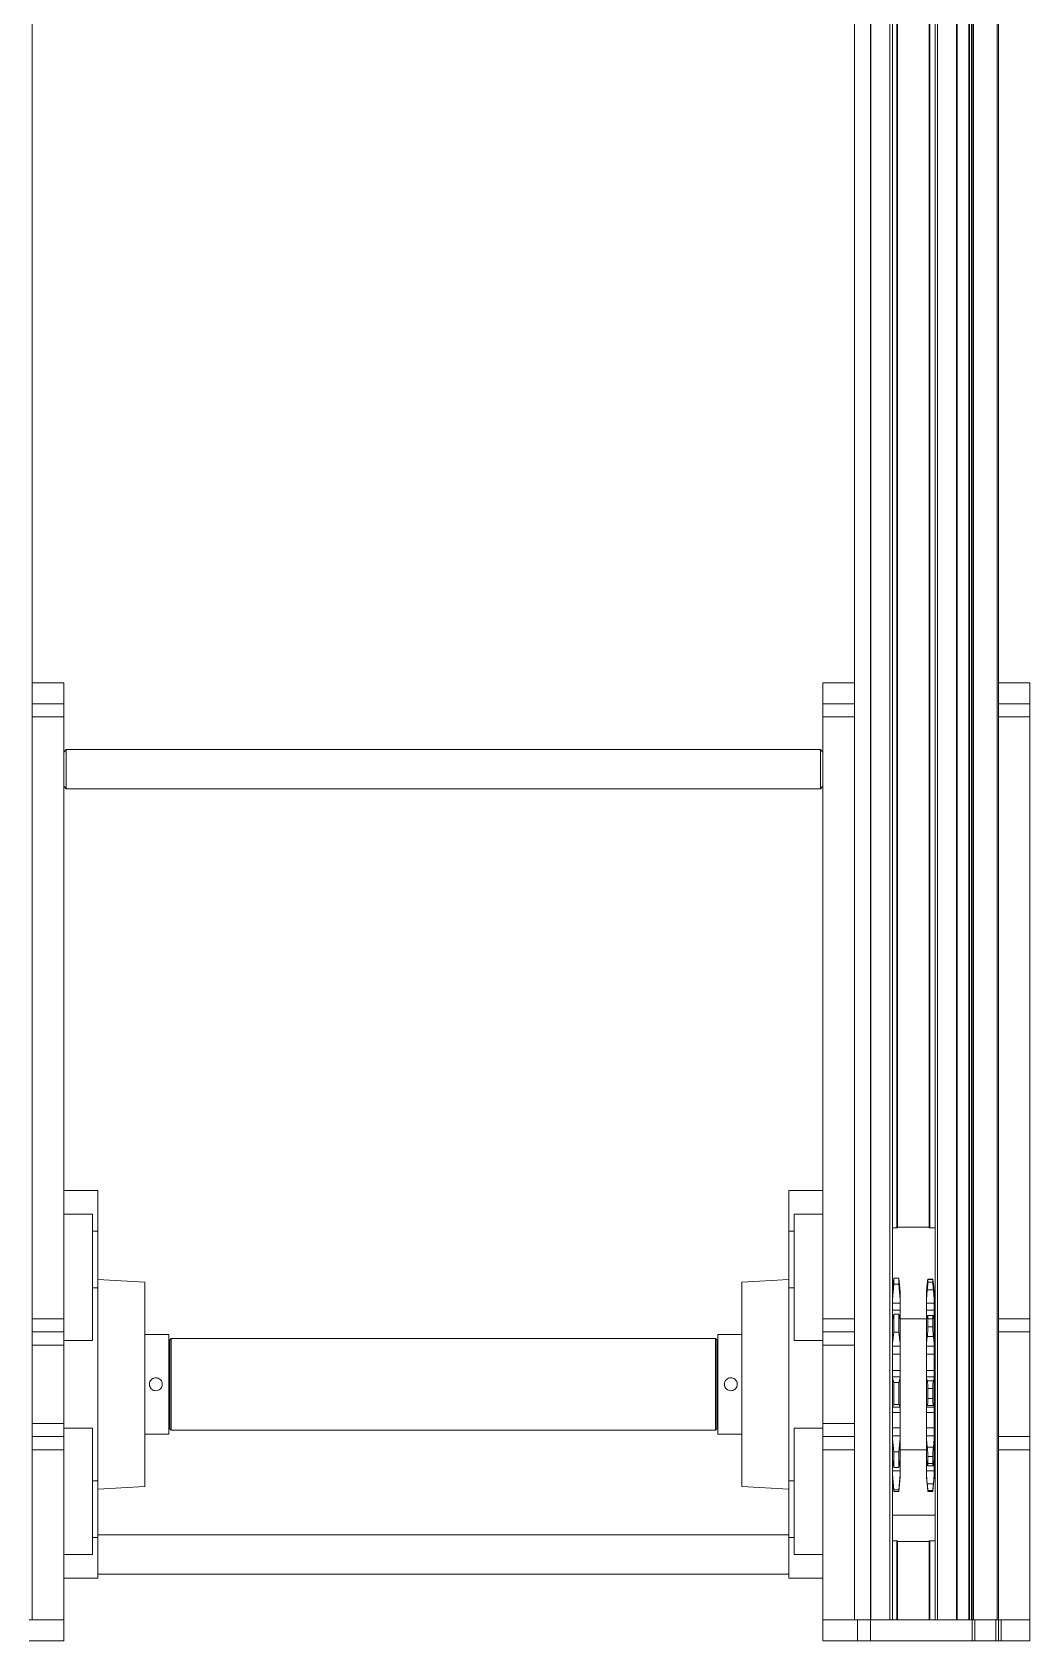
# Model space of a CAD drawing. Header units: millimetres. Extents: x -13874 to 5569, y -3136 to 4764.
# Drawn here: x 4237 to 4618, y -3136 to -2521 of the extents above; entities that cross this region are included whole.
import ezdxf

# ---------------------------------------------------------------- set-up
doc = ezdxf.new("R2010")
doc.units = ezdxf.units.MM

msp = doc.modelspace()

# ---------------------------------------------------------------- linework, layer by layer
at = {"color": 7, "linetype": 'Continuous', "lineweight": 15}
for p, q in [((4236.86, -2127.84, 6.59), (4236.86, -2781.51, 6.59)), ((4550.86, -2781.51, 6.59), (4550.86, -2127.84, 6.59)), ((4550.95, -3127.84, 6.59), (4550.95, -2127.84, 6.59)), ((4556.98, -3127.84, 6.59), (4556.98, -2127.84, 6.59)), ((4557.19, -3127.84, 6.59), (4557.19, -2127.84, 6.59)), ((4564.36, -3127.84, 6.59), (4564.36, -2127.84, 6.59)), ((4565.36, -2127.84, 6.59), (4565.36, -3127.84, 6.59)), ((4567.06, -2978.09, 6.59), (4567.06, -2127.84, 6.59)), ((4567.36, -2977.99, 6.59), (4567.36, -2127.84, 6.59)), ((4579.36, -2977.99, 6.59), (4579.36, -2127.84, 6.59)), ((4579.66, -2978.09, 6.59), (4579.66, -2127.84, 6.59)), ((4581.66, -3127.84, 6.59), (4581.66, -2127.84, 6.59)), ((4582.66, -3127.84, 6.59), (4582.66, -2127.84, 6.59)), ((4589.84, -3127.84, 6.59), (4589.84, -2127.84, 6.59)), ((4590.05, -3127.84, 6.59), (4590.05, -2127.84, 6.59)), ((4594.58, -3127.84, 6.59), (4594.58, -2127.84, 6.59)), ((4594.79, -3127.84, 6.59), (4594.79, -2127.84, 6.59)), ((4595.56, -3127.84, 6.59), (4595.56, -2127.84, 6.59)), ((4595.86, -3127.84, 6.59), (4595.86, -2127.84, 6.59)), ((4596.36, -3127.84, 6.59), (4596.36, -2127.84, 6.59)), ((4605.36, -3127.84, 6.59), (4605.36, -2127.84, 6.59)), ((4605.86, -3127.84, 6.59), (4605.86, -2127.84, 6.59)), ((4248.86, -2769.84, 6.59), (4236.86, -2769.84, 6.59)), ((4248.86, -2769.84, 6.59), (4248.86, -2777.84, 6.59)), ((4550.86, -2769.84, 6.59), (4538.86, -2769.84, 6.59)), ((4538.86, -2769.84, 6.59), (4538.86, -2777.84, 6.59)), ((4617.86, -2769.84, 6.59), (4605.86, -2769.84, 6.59)), ((4617.86, -2769.84, 6.59), (4617.86, -2777.84, 6.59)), ((4248.86, -2777.84, 6.59), (4236.86, -2777.84, 6.59)), ((4236.86, -2781.51, 6.59), (4236.86, -2782.84, 6.59)), ((4236.86, -2782.84, 6.59), (4248.86, -2782.84, 6.59)), ((4236.86, -3012.84, 6.59), (4236.86, -2782.84, 6.59)), ((4248.86, -2782.84, 6.59), (4248.86, -2777.84, 6.59)), ((4248.86, -3012.84, 6.59), (4248.86, -2782.84, 6.59)), ((4550.86, -2777.84, 6.59), (4538.86, -2777.84, 6.59)), ((4538.86, -2777.84, 6.59), (4538.86, -2782.84, 6.59)), ((4538.86, -2782.84, 6.59), (4550.86, -2782.84, 6.59)), ((4538.86, -3012.84, 6.59), (4538.86, -2782.84, 6.59)), ((4550.86, -2782.84, 6.59), (4550.86, -2781.51, 6.59)), ((4550.86, -3012.84, 6.59), (4550.86, -2782.84, 6.59)), ((4617.86, -2777.84, 6.59), (4605.86, -2777.84, 6.59)), ((4605.86, -2782.84, 6.59), (4617.86, -2782.84, 6.59)), ((4617.86, -2782.84, 6.59), (4617.86, -2777.84, 6.59)), ((4617.86, -3012.84, 6.59), (4617.86, -2782.84, 6.59)), ((4248.86, -2796.34, 6.59), (4249.86, -2795.34, 6.59)), ((4249.86, -2795.34, 6.59), (4537.86, -2795.34, 6.59)), ((4249.86, -2810.34, 6.59), (4249.86, -2795.34, 6.59)), ((4537.86, -2795.34, 6.59), (4538.86, -2796.34, 6.59)), ((4537.86, -2795.34, 6.59), (4537.86, -2810.34, 6.59)), ((4249.86, -2810.34, 6.59), (4248.86, -2809.34, 6.59)), ((4537.86, -2810.34, 6.59), (4249.86, -2810.34, 6.59)), ((4538.86, -2809.34, 6.59), (4537.86, -2810.34, 6.59)), ((4248.86, -2963.84, 6.59), (4261.86, -2963.84, 6.59)), ((4261.86, -2979.34, 6.59), (4261.86, -2963.84, 6.59)), ((4525.86, -2963.84, 6.59), (4538.86, -2963.84, 6.59)), ((4525.86, -2963.84, 6.59), (4525.86, -2979.34, 6.59)), ((4259.86, -2972.85, 6.59), (4248.86, -2972.85, 6.59)), ((4259.86, -3021.09, 6.59), (4259.86, -2972.85, 6.59)), ((4538.86, -2972.85, 6.59), (4527.86, -2972.85, 6.59)), ((4527.86, -2972.85, 6.59), (4527.86, -3021.09, 6.59)), ((4261.86, -2979.34, 6.59), (4259.86, -2979.34, 6.59)), ((4261.86, -3000.96, 6.59), (4261.86, -2979.34, 6.59)), ((4525.86, -2979.34, 6.59), (4527.86, -2979.34, 6.59)), ((4525.86, -2979.34, 6.59), (4525.86, -3000.96, 6.59)), ((4565.36, -2978.09, 6.59), (4567.06, -2978.09, 6.59)), ((4567.36, -2977.84, 6.59), (4579.36, -2977.84, 6.59)), ((4579.66, -2978.09, 6.59), (4581.66, -2978.09, 6.59)), ((4261.86, -2997.84, 6.59), (4279.86, -2998.78, 6.59)), ((4279.86, -2998.78, 6.59), (4279.86, -3076.89, 6.59)), ((4507.86, -2998.78, 6.59), (4525.86, -2997.84, 6.59)), ((4507.86, -3076.89, 6.59), (4507.86, -2998.78, 6.59)), ((4565.36, -3002.56, 6.59), (4565.92, -2997.35, 6.59)), ((4565.92, -2997.35, 6.59), (4565.92, -2999.53, 6.59)), ((4567.81, -2997.35, 6.59), (4565.92, -2997.35, 6.59)), ((4567.81, -2999.53, 6.59), (4567.81, -2997.35, 6.59)), ((4567.81, -2997.35, 6.59), (4568.36, -3002.56, 6.59)), ((4578.91, -2997.71, 6.59), (4580.82, -2997.71, 6.59)), ((4578.92, -2998.77, 6.59), (4578.92, -2997.78, 6.59)), ((4578.92, -2997.78, 6.59), (4580.81, -2997.78, 6.59)), ((4580.81, -2998.77, 6.59), (4578.92, -2998.77, 6.59)), ((4580.81, -2997.78, 6.59), (4580.81, -2998.77, 6.59)), ((4259.86, -3000.96, 6.59), (4261.86, -3000.96, 6.59)), ((4261.86, -3074.71, 6.59), (4261.86, -3000.96, 6.59)), ((4525.86, -3000.96, 6.59), (4525.86, -3074.71, 6.59)), ((4525.86, -3000.96, 6.59), (4527.86, -3000.96, 6.59)), ((4565.92, -2999.53, 6.59), (4565.36, -3005.43, 6.59)), ((4567.81, -2999.53, 6.59), (4565.92, -2999.53, 6.59)), ((4568.36, -3005.43, 6.59), (4567.81, -2999.53, 6.59)), ((4568.36, -3002.56, 6.59), (4568.36, -3005.43, 6.59)), ((4578.71, -2999.29, 6.59), (4578.36, -3002.56, 6.59)), ((4578.36, -3005.43, 6.59), (4578.71, -3001.73, 6.59)), ((4578.36, -3002.56, 6.59), (4578.36, -3005.43, 6.59)), ((4578.71, -3001.73, 6.59), (4581.02, -3001.73, 6.59)), ((4581.36, -3002.56, 6.59), (4581.02, -2999.29, 6.59)), ((4581.02, -3001.73, 6.59), (4581.36, -3005.43, 6.59)), ((4581.36, -3002.56, 6.59), (4581.36, -3005.43, 6.59)), ((4568.36, -3006.79, 6.59), (4565.36, -3006.79, 6.59)), ((4565.36, -3009.5, 6.59), (4568.36, -3009.5, 6.59)), ((4565.36, -3013.2, 6.59), (4565.92, -3011, 6.59)), ((4565.92, -3011, 6.59), (4565.92, -3017.88, 6.59)), ((4567.81, -3011, 6.59), (4565.92, -3011, 6.59)), ((4567.81, -3017.88, 6.59), (4567.81, -3011, 6.59)), ((4567.81, -3011, 6.59), (4568.36, -3013.2, 6.59)), ((4568.36, -3005.43, 6.59), (4568.36, -3006.79, 6.59)), ((4568.36, -3009.5, 6.59), (4568.36, -3006.79, 6.59)), ((4568.36, -3009.5, 6.59), (4568.36, -3013.19, 6.59)), ((4578.36, -3005.43, 6.59), (4578.36, -3006.79, 6.59)), ((4581.36, -3006.79, 6.59), (4578.36, -3006.79, 6.59)), ((4578.36, -3006.79, 6.59), (4578.36, -3009.5, 6.59)), ((4578.36, -3009.5, 6.59), (4581.36, -3009.5, 6.59)), ((4578.36, -3009.5, 6.59), (4578.36, -3013.19, 6.59)), ((4581.36, -3005.43, 6.59), (4581.36, -3006.79, 6.59)), ((4581.36, -3009.5, 6.59), (4581.36, -3006.79, 6.59)), ((4581.36, -3009.5, 6.59), (4581.36, -3013.19, 6.59)), ((4248.86, -3012.84, 6.59), (4236.86, -3012.84, 6.59)), ((4236.86, -3012.84, 6.59), (4236.86, -3014.16, 6.59)), ((4236.86, -3014.16, 6.59), (4236.86, -3061.51, 6.59)), ((4248.86, -3017.84, 6.59), (4248.86, -3012.84, 6.59)), ((4550.86, -3012.84, 6.59), (4538.86, -3012.84, 6.59)), ((4538.86, -3012.84, 6.59), (4538.86, -3017.84, 6.59)), ((4550.86, -3014.16, 6.59), (4550.86, -3012.84, 6.59)), ((4550.86, -3061.51, 6.59), (4550.86, -3014.16, 6.59)), ((4568.36, -3012.84, 6.59), (4578.36, -3012.84, 6.59)), ((4568.36, -3013.2, 6.59), (4568.36, -3022.29, 6.59)), ((4578.71, -3011.82, 6.59), (4578.36, -3013.2, 6.59)), ((4578.36, -3013.2, 6.59), (4578.36, -3022.29, 6.59)), ((4578.81, -3011.6, 6.59), (4580.92, -3011.6, 6.59)), ((4578.92, -3015.92, 6.59), (4578.92, -3012.77, 6.59)), ((4578.92, -3012.77, 6.59), (4580.81, -3012.77, 6.59)), ((4580.81, -3015.92, 6.59), (4578.92, -3015.92, 6.59)), ((4580.81, -3012.77, 6.59), (4580.81, -3015.92, 6.59)), ((4581.36, -3013.2, 6.59), (4581.02, -3011.82, 6.59)), ((4581.36, -3013.2, 6.59), (4581.36, -3022.29, 6.59)), ((4617.86, -3012.84, 6.59), (4605.86, -3012.84, 6.59)), ((4617.86, -3017.84, 6.59), (4617.86, -3012.84, 6.59)), ((4236.86, -3017.84, 6.59), (4248.86, -3017.84, 6.59)), ((4236.86, -3022.84, 6.59), (4248.86, -3022.84, 6.59)), ((4248.86, -3021.09, 6.59), (4248.86, -3017.84, 6.59)), ((4248.86, -3021.09, 6.59), (4259.86, -3021.09, 6.59)), ((4248.86, -3054.59, 6.59), (4248.86, -3021.09, 6.59)), ((4279.86, -3018.84, 6.59), (4289.06, -3018.84, 6.59)), ((4289.06, -3018.84, 6.59), (4289.06, -3056.84, 6.59)), ((4289.06, -3022.84, 6.59), (4289.36, -3022.84, 6.59)), ((4289.36, -3020.84, 6.59), (4289.86, -3020.34, 6.59)), ((4289.36, -3020.84, 6.59), (4289.36, -3054.84, 6.59)), ((4289.86, -3020.34, 6.59), (4497.86, -3020.34, 6.59)), ((4289.86, -3055.34, 6.59), (4289.86, -3020.34, 6.59)), ((4497.86, -3020.34, 6.59), (4498.36, -3020.84, 6.59)), ((4497.86, -3020.34, 6.59), (4497.86, -3038.12, 6.59)), ((4498.36, -3038.12, 6.59), (4498.36, -3020.84, 6.59)), ((4498.36, -3022.84, 6.59), (4498.66, -3022.84, 6.59)), ((4498.66, -3018.84, 6.59), (4507.86, -3018.84, 6.59)), ((4498.66, -3056.84, 6.59), (4498.66, -3018.84, 6.59)), ((4527.86, -3021.09, 6.59), (4538.86, -3021.09, 6.59)), ((4538.86, -3017.84, 6.59), (4538.86, -3021.09, 6.59)), ((4538.86, -3017.84, 6.59), (4550.86, -3017.84, 6.59)), ((4538.86, -3021.09, 6.59), (4538.86, -3054.59, 6.59)), ((4538.86, -3022.84, 6.59), (4550.86, -3022.84, 6.59)), ((4565.92, -3017.88, 6.59), (4565.36, -3022.29, 6.59)), ((4568.36, -3023.29, 6.59), (4565.36, -3023.29, 6.59)), ((4567.81, -3017.88, 6.59), (4565.92, -3017.88, 6.59)), ((4568.36, -3022.29, 6.59), (4567.81, -3017.88, 6.59)), ((4568.36, -3022.29, 6.59), (4568.36, -3023.29, 6.59)), ((4568.36, -3026.35, 6.59), (4568.36, -3023.29, 6.59)), ((4578.36, -3022.29, 6.59), (4578.71, -3019.52, 6.59)), ((4578.36, -3022.29, 6.59), (4578.36, -3023.29, 6.59)), ((4581.36, -3023.29, 6.59), (4578.36, -3023.29, 6.59)), ((4578.36, -3023.29, 6.59), (4578.36, -3026.35, 6.59)), ((4578.71, -3019.52, 6.59), (4581.02, -3019.52, 6.59)), ((4581.02, -3019.52, 6.59), (4581.36, -3022.29, 6.59)), ((4581.36, -3022.29, 6.59), (4581.36, -3023.29, 6.59)), ((4581.36, -3022.84, 6.59), (4581.66, -3022.84, 6.59)), ((4581.36, -3026.35, 6.59), (4581.36, -3023.29, 6.59)), ((4605.86, -3017.84, 6.59), (4617.86, -3017.84, 6.59)), ((4617.86, -3017.84, 6.59), (4617.86, -3057.84, 6.59)), ((4565.36, -3026.35, 6.59), (4568.36, -3026.35, 6.59)), ((4568.36, -3026.35, 6.59), (4568.36, -3032.57, 6.59)), ((4578.36, -3026.35, 6.59), (4581.36, -3026.35, 6.59)), ((4578.36, -3026.35, 6.59), (4578.36, -3032.57, 6.59)), ((4581.36, -3026.35, 6.59), (4581.36, -3032.57, 6.59)), ((4568.36, -3032.57, 6.59), (4565.36, -3032.57, 6.59)), ((4565.36, -3034.94, 6.59), (4568.36, -3034.94, 6.59)), ((4565.36, -3035.36, 6.59), (4565.92, -3037.2, 6.59)), ((4567.81, -3037.2, 6.59), (4568.36, -3035.36, 6.59)), ((4568.36, -3034.94, 6.59), (4568.36, -3032.57, 6.59)), ((4568.36, -3034.94, 6.59), (4568.36, -3035.36, 6.59)), ((4568.36, -3035.36, 6.59), (4568.36, -3046.41, 6.59)), ((4581.36, -3032.57, 6.59), (4578.36, -3032.57, 6.59)), ((4578.36, -3032.57, 6.59), (4578.36, -3034.94, 6.59)), ((4578.36, -3034.94, 6.59), (4581.36, -3034.94, 6.59)), ((4578.36, -3034.94, 6.59), (4578.36, -3035.36, 6.59)), ((4578.71, -3036.51, 6.59), (4578.36, -3035.36, 6.59)), ((4578.36, -3035.36, 6.59), (4578.36, -3046.41, 6.59)), ((4581.36, -3035.36, 6.59), (4581.02, -3036.51, 6.59)), ((4581.36, -3034.94, 6.59), (4581.36, -3032.57, 6.59)), ((4581.36, -3034.94, 6.59), (4581.36, -3035.36, 6.59)), ((4581.36, -3035.36, 6.59), (4581.36, -3046.41, 6.59)), ((4497.86, -3038.12, 6.59), (4497.86, -3055.34, 6.59)), ((4498.36, -3054.84, 6.59), (4498.36, -3038.12, 6.59)), ((4565.92, -3037.2, 6.59), (4565.92, -3045.57, 6.59)), ((4567.81, -3037.2, 6.59), (4565.92, -3037.2, 6.59)), ((4567.81, -3045.57, 6.59), (4567.81, -3037.2, 6.59)), ((4581.02, -3036.51, 6.59), (4578.71, -3036.51, 6.59)), ((4578.92, -3043.32, 6.59), (4578.92, -3039.49, 6.59)), ((4578.92, -3039.49, 6.59), (4580.81, -3039.49, 6.59)), ((4580.81, -3039.49, 6.59), (4580.81, -3043.32, 6.59)), ((4565.92, -3045.57, 6.59), (4565.36, -3046.41, 6.59)), ((4568.36, -3046.61, 6.59), (4565.36, -3046.61, 6.59)), ((4567.81, -3045.57, 6.59), (4565.92, -3045.57, 6.59)), ((4568.36, -3046.41, 6.59), (4567.81, -3045.57, 6.59)), ((4568.36, -3046.41, 6.59), (4568.36, -3046.61, 6.59)), ((4568.36, -3048.58, 6.59), (4568.36, -3046.61, 6.59)), ((4578.36, -3046.41, 6.59), (4578.71, -3045.89, 6.59)), ((4578.36, -3046.41, 6.59), (4578.36, -3046.61, 6.59)), ((4581.36, -3046.61, 6.59), (4578.36, -3046.61, 6.59)), ((4578.36, -3046.61, 6.59), (4578.36, -3048.58, 6.59)), ((4578.71, -3045.89, 6.59), (4581.02, -3045.89, 6.59)), ((4580.81, -3043.32, 6.59), (4578.92, -3043.32, 6.59)), ((4581.02, -3045.89, 6.59), (4581.36, -3046.41, 6.59)), ((4581.36, -3046.41, 6.59), (4581.36, -3046.61, 6.59)), ((4581.36, -3048.58, 6.59), (4581.36, -3046.61, 6.59)), ((4248.86, -3052.84, 6.59), (4236.86, -3052.84, 6.59)), ((4289.36, -3052.84, 6.59), (4289.06, -3052.84, 6.59)), ((4498.66, -3052.84, 6.59), (4498.36, -3052.84, 6.59)), ((4550.86, -3052.84, 6.59), (4538.86, -3052.84, 6.59)), ((4565.36, -3048.58, 6.59), (4568.36, -3048.58, 6.59)), ((4568.36, -3048.58, 6.59), (4568.36, -3054.42, 6.59)), ((4578.36, -3048.58, 6.59), (4581.36, -3048.58, 6.59)), ((4578.36, -3048.58, 6.59), (4578.36, -3054.42, 6.59)), ((4581.36, -3048.58, 6.59), (4581.36, -3054.42, 6.59)), ((4581.66, -3052.84, 6.59), (4581.36, -3052.84, 6.59)), ((4248.86, -3057.84, 6.59), (4236.86, -3057.84, 6.59)), ((4259.86, -3054.59, 6.59), (4248.86, -3054.59, 6.59)), ((4248.86, -3057.84, 6.59), (4248.86, -3054.59, 6.59)), ((4248.86, -3062.84, 6.59), (4248.86, -3057.84, 6.59)), ((4259.86, -3102.83, 6.59), (4259.86, -3054.59, 6.59)), ((4289.06, -3056.84, 6.59), (4279.86, -3056.84, 6.59)), ((4289.86, -3055.34, 6.59), (4289.36, -3054.84, 6.59)), ((4497.86, -3055.34, 6.59), (4289.86, -3055.34, 6.59)), ((4498.36, -3054.84, 6.59), (4497.86, -3055.34, 6.59)), ((4507.86, -3056.84, 6.59), (4498.66, -3056.84, 6.59)), ((4538.86, -3054.59, 6.59), (4527.86, -3054.59, 6.59)), ((4527.86, -3054.59, 6.59), (4527.86, -3102.83, 6.59)), ((4538.86, -3054.59, 6.59), (4538.86, -3057.84, 6.59)), ((4550.86, -3057.84, 6.59), (4538.86, -3057.84, 6.59)), ((4538.86, -3057.84, 6.59), (4538.86, -3062.84, 6.59)), ((4568.36, -3054.42, 6.59), (4565.36, -3054.42, 6.59)), ((4565.36, -3057.53, 6.59), (4568.36, -3057.53, 6.59)), ((4565.36, -3058.68, 6.59), (4565.92, -3063.7, 6.59)), ((4567.81, -3063.7, 6.59), (4568.36, -3058.68, 6.59)), ((4568.36, -3057.53, 6.59), (4568.36, -3054.42, 6.59)), ((4568.36, -3057.53, 6.59), (4568.36, -3058.68, 6.59)), ((4568.36, -3058.68, 6.59), (4568.36, -3066.53, 6.59)), ((4581.36, -3054.42, 6.59), (4578.36, -3054.42, 6.59)), ((4578.36, -3054.42, 6.59), (4578.36, -3057.53, 6.59)), ((4578.36, -3057.53, 6.59), (4581.36, -3057.53, 6.59)), ((4578.36, -3057.53, 6.59), (4578.36, -3058.68, 6.59)), ((4578.71, -3061.83, 6.59), (4578.36, -3058.68, 6.59)), ((4578.36, -3058.68, 6.59), (4578.36, -3066.53, 6.59)), ((4581.36, -3058.68, 6.59), (4581.02, -3061.83, 6.59)), ((4581.36, -3057.53, 6.59), (4581.36, -3054.42, 6.59)), ((4581.36, -3057.53, 6.59), (4581.36, -3058.68, 6.59)), ((4581.36, -3058.68, 6.59), (4581.36, -3066.53, 6.59)), ((4617.86, -3057.84, 6.59), (4605.86, -3057.84, 6.59)), ((4617.86, -3062.84, 6.59), (4617.86, -3057.84, 6.59)), ((4236.86, -3061.51, 6.59), (4236.86, -3062.84, 6.59)), ((4236.86, -3062.84, 6.59), (4248.86, -3062.84, 6.59)), ((4236.86, -3127.84, 6.59), (4236.86, -3062.84, 6.59)), ((4248.86, -3127.84, 6.59), (4248.86, -3062.84, 6.59)), ((4538.86, -3062.84, 6.59), (4550.86, -3062.84, 6.59)), ((4538.86, -3127.84, 6.59), (4538.86, -3062.84, 6.59)), ((4550.86, -3062.84, 6.59), (4550.86, -3061.51, 6.59)), ((4550.86, -3127.84, 6.59), (4550.86, -3062.84, 6.59)), ((4567.81, -3063.7, 6.59), (4565.92, -3063.7, 6.59)), ((4565.92, -3063.7, 6.59), (4565.92, -3069.64, 6.59)), ((4567.81, -3069.64, 6.59), (4567.81, -3063.7, 6.59)), ((4578.36, -3062.84, 6.59), (4568.36, -3062.84, 6.59)), ((4581.02, -3061.83, 6.59), (4578.71, -3061.83, 6.59)), ((4578.92, -3068.15, 6.59), (4578.92, -3065.43, 6.59)), ((4578.92, -3065.43, 6.59), (4580.81, -3065.43, 6.59)), ((4580.81, -3065.43, 6.59), (4580.81, -3068.15, 6.59)), ((4605.86, -3062.84, 6.59), (4617.86, -3062.84, 6.59)), ((4617.86, -3127.84, 6.59), (4617.86, -3062.84, 6.59)), ((4565.92, -3069.64, 6.59), (4565.36, -3066.53, 6.59)), ((4565.36, -3070.91, 6.59), (4568.36, -3070.91, 6.59)), ((4565.36, -3072.25, 6.59), (4565.92, -3078.1, 6.59)), ((4567.81, -3069.64, 6.59), (4565.92, -3069.64, 6.59)), ((4568.36, -3066.53, 6.59), (4567.81, -3069.64, 6.59)), ((4567.81, -3078.1, 6.59), (4568.36, -3072.25, 6.59)), ((4568.36, -3066.53, 6.59), (4568.36, -3068.51, 6.59)), ((4568.36, -3070.91, 6.59), (4568.36, -3068.51, 6.59)), ((4568.36, -3070.91, 6.59), (4568.36, -3072.25, 6.59)), ((4568.36, -3072.25, 6.59), (4568.36, -3073.31, 6.59)), ((4578.36, -3066.53, 6.59), (4578.71, -3068.48, 6.59)), ((4578.36, -3066.53, 6.59), (4578.36, -3068.51, 6.59)), ((4578.36, -3068.51, 6.59), (4578.36, -3070.91, 6.59)), ((4578.36, -3070.91, 6.59), (4581.36, -3070.91, 6.59)), ((4578.36, -3070.91, 6.59), (4578.36, -3072.25, 6.59)), ((4578.71, -3075.92, 6.59), (4578.36, -3072.25, 6.59)), ((4578.36, -3072.25, 6.59), (4578.36, -3073.31, 6.59)), ((4580.89, -3068.94, 6.59), (4578.84, -3068.94, 6.59)), ((4580.81, -3068.15, 6.59), (4578.92, -3068.15, 6.59)), ((4581.02, -3068.48, 6.59), (4581.36, -3066.53, 6.59)), ((4581.36, -3072.25, 6.59), (4581.02, -3075.92, 6.59)), ((4581.36, -3066.53, 6.59), (4581.36, -3068.51, 6.59)), ((4581.36, -3070.91, 6.59), (4581.36, -3068.51, 6.59)), ((4581.36, -3070.91, 6.59), (4581.36, -3072.25, 6.59)), ((4581.36, -3072.25, 6.59), (4581.36, -3073.31, 6.59)), ((4261.86, -3074.71, 6.59), (4259.86, -3074.71, 6.59)), ((4261.86, -3096.34, 6.59), (4261.86, -3074.71, 6.59)), ((4279.86, -3076.89, 6.59), (4261.86, -3077.84, 6.59)), ((4525.86, -3077.84, 6.59), (4507.86, -3076.89, 6.59)), ((4527.86, -3074.71, 6.59), (4525.86, -3074.71, 6.59)), ((4525.86, -3074.71, 6.59), (4525.86, -3096.34, 6.59)), ((4565.92, -3078.84, 6.59), (4565.36, -3073.31, 6.59)), ((4567.81, -3078.1, 6.59), (4565.92, -3078.1, 6.59)), ((4565.92, -3078.1, 6.59), (4565.92, -3078.84, 6.59)), ((4568.36, -3073.31, 6.59), (4567.81, -3078.84, 6.59)), ((4567.81, -3078.84, 6.59), (4567.81, -3078.1, 6.59)), ((4578.88, -3078.51, 6.59), (4578.36, -3073.31, 6.59)), ((4581.02, -3075.92, 6.59), (4578.71, -3075.92, 6.59)), ((4578.92, -3078.8, 6.59), (4578.92, -3078.47, 6.59)), ((4578.92, -3078.47, 6.59), (4580.81, -3078.47, 6.59)), ((4580.81, -3078.47, 6.59), (4580.81, -3078.8, 6.59)), ((4581.36, -3073.31, 6.59), (4580.84, -3078.51, 6.59)), ((4567.81, -3078.84, 6.59), (4565.92, -3078.84, 6.59)), ((4580.81, -3078.81, 6.59), (4578.91, -3078.81, 6.59)), ((4580.81, -3078.8, 6.59), (4578.92, -3078.8, 6.59)), ((4581.66, -3087.84, 6.59), (4565.36, -3087.84, 6.59)), ((4261.86, -3096.34, 6.59), (4259.86, -3096.34, 6.59)), ((4261.86, -3095.34, 6.59), (4525.86, -3095.34, 6.59)), ((4261.86, -3111.84, 6.59), (4261.86, -3096.34, 6.59)), ((4525.86, -3096.34, 6.59), (4527.86, -3096.34, 6.59)), ((4525.86, -3096.34, 6.59), (4525.86, -3111.84, 6.59)), ((4248.86, -3102.83, 6.59), (4259.86, -3102.83, 6.59)), ((4527.86, -3102.83, 6.59), (4538.86, -3102.83, 6.59)), ((4567.06, -3097.58, 6.59), (4565.36, -3097.58, 6.59)), ((4567.06, -3127.84, 6.59), (4567.06, -3097.58, 6.59)), ((4567.36, -3127.84, 6.59), (4567.36, -3097.68, 6.59)), ((4579.36, -3097.84, 6.59), (4567.36, -3097.84, 6.59)), ((4579.36, -3127.84, 6.59), (4579.36, -3097.68, 6.59)), ((4579.66, -3127.84, 6.59), (4579.66, -3097.58, 6.59)), ((4581.66, -3097.58, 6.59), (4579.66, -3097.58, 6.59)), ((4261.86, -3111.84, 6.59), (4248.86, -3111.84, 6.59)), ((4525.86, -3110.34, 6.59), (4261.86, -3110.34, 6.59)), ((4538.86, -3111.84, 6.59), (4525.86, -3111.84, 6.59)), ((4235.66, -3127.84, 6.59), (4248.86, -3127.84, 6.59)), ((4248.86, -3127.84, 6.59), (4236.86, -3127.84, 6.59)), ((4248.86, -3135.84, 6.59), (4248.86, -3127.84, 6.59)), ((4538.86, -3135.84, 6.59), (4538.86, -3127.84, 6.59)), ((4552.06, -3127.84, 6.59), (4538.86, -3127.84, 6.59)), ((4550.86, -3127.84, 6.59), (4538.86, -3127.84, 6.59)), ((4552.06, -3127.84, 6.59), (4552.06, -3135.84, 6.59)), ((4552.06, -3127.84, 6.59), (4557.06, -3127.84, 6.59)), ((4552.06, -3127.84, 6.59), (4556.98, -3127.84, 6.59)), ((4557.06, -3127.84, 6.59), (4557.06, -3135.84, 6.59)), ((4557.06, -3127.84, 6.59), (4595.86, -3127.84, 6.59)), ((4557.19, -3127.84, 6.59), (4564.36, -3127.84, 6.59)), ((4582.66, -3127.84, 6.59), (4589.84, -3127.84, 6.59)), ((4595.86, -3135.84, 6.59), (4595.86, -3127.84, 6.59)), ((4595.86, -3127.84, 6.59), (4596.36, -3127.84, 6.59)), ((4596.36, -3127.84, 6.59), (4605.36, -3127.84, 6.59)), ((4596.86, -3127.84, 6.59), (4596.86, -3135.84, 6.59)), ((4596.86, -3127.84, 6.59), (4604.86, -3127.84, 6.59)), ((4604.86, -3135.84, 6.59), (4604.86, -3127.84, 6.59)), ((4605.36, -3127.84, 6.59), (4605.86, -3127.84, 6.59)), ((4605.86, -3127.84, 6.59), (4605.86, -3135.84, 6.59)), ((4605.86, -3127.84, 6.59), (4606.86, -3127.84, 6.59)), ((4606.86, -3127.84, 6.59), (4606.86, -3135.84, 6.59)), ((4617.86, -3127.84, 6.59), (4606.86, -3127.84, 6.59)), ((4617.86, -3135.84, 6.59), (4617.86, -3127.84, 6.59)), ((4235.66, -3135.84, 6.59), (4248.86, -3135.84, 6.59)), ((4552.06, -3135.84, 6.59), (4538.86, -3135.84, 6.59)), ((4557.06, -3135.84, 6.59), (4552.06, -3135.84, 6.59)), ((4595.86, -3135.84, 6.59), (4557.06, -3135.84, 6.59)), ((4596.86, -3135.84, 6.59), (4595.86, -3135.84, 6.59)), ((4604.86, -3135.84, 6.59), (4596.86, -3135.84, 6.59)), ((4605.86, -3135.84, 6.59), (4604.86, -3135.84, 6.59)), ((4606.86, -3135.84, 6.59), (4605.86, -3135.84, 6.59)), ((4617.86, -3135.84, 6.59), (4606.86, -3135.84, 6.59))]:
    msp.add_line(p, q, dxfattribs=at)
at = {"color": 8, "linetype": 'Continuous', "lineweight": 15}
for p, q in [((4565.71, -3068.51, 6.59), (4565.36, -3068.51, 6.59)), ((4568.36, -3068.51, 6.59), (4568.01, -3068.51, 6.59)), ((4578.71, -3068.51, 6.59), (4578.36, -3068.51, 6.59)), ((4581.36, -3068.51, 6.59), (4581.01, -3068.51, 6.59))]:
    msp.add_line(p, q, dxfattribs=at)
at = {"color": 7, "linetype": 'Continuous', "lineweight": 15}
for points, knots in [([(4567.06, -2978.09, 6.59), (4567.1, -2978.09, 6.59), (4567.16, -2978.09, 6.59), (4567.25, -2978.07, 6.59), (4567.31, -2978.05, 6.59), (4567.36, -2978.02, 6.59), (4567.36, -2978, 6.59), (4567.36, -2977.99, 6.59)], [0, 0, 0, 0, 0.200094, 0.399958, 0.605943, 0.823797, 1, 1, 1, 1]), ([(4579.36, -2977.99, 6.59), (4579.37, -2978, 6.59), (4579.37, -2978.02, 6.59), (4579.43, -2978.05, 6.59), (4579.51, -2978.08, 6.59), (4579.59, -2978.09, 6.59), (4579.65, -2978.09, 6.59), (4579.66, -2978.09, 6.59)], [0, 0, 0, 0, 0.227228, 0.454458, 0.67965, 0.894275, 1, 1, 1, 1]), ([(4578.71, -2999.29, 6.59), (4578.74, -2999.01, 6.59), (4578.8, -2998.45, 6.59), (4578.87, -2997.9, 6.59), (4578.91, -2997.66, 6.59), (4578.91, -2997.74, 6.59), (4578.92, -2997.78, 6.59)], [0, 0, 0, 0, 0.261495, 0.523066, 0.78381, 1, 1, 1, 1]), ([(4578.92, -2998.77, 6.59), (4578.91, -2998.91, 6.59), (4578.91, -2999.18, 6.59), (4578.86, -2999.94, 6.59), (4578.79, -3000.82, 6.59), (4578.73, -3001.44, 6.59), (4578.71, -3001.73, 6.59)], [0, 0, 0, 0, 0.259271, 0.5185867, 0.7783853, 1, 1, 1, 1]), ([(4580.81, -2997.78, 6.59), (4580.81, -2997.74, 6.59), (4580.82, -2997.66, 6.59), (4580.87, -2997.97, 6.59), (4580.93, -2998.53, 6.59), (4580.99, -2999.05, 6.59), (4581.02, -2999.29, 6.59)], [0, 0, 0, 0, 0.2592709, 0.5185876, 0.7783754, 1, 1, 1, 1]), ([(4581.02, -3001.73, 6.59), (4580.99, -3001.39, 6.59), (4580.93, -3000.71, 6.59), (4580.86, -2999.8, 6.59), (4580.82, -2999.12, 6.59), (4580.81, -2998.88, 6.59), (4580.81, -2998.77, 6.59)], [0, 0, 0, 0, 0.26147, 0.523044, 0.783799, 1, 1, 1, 1]), ([(4578.71, -3011.82, 6.59), (4578.74, -3011.72, 6.59), (4578.8, -3011.53, 6.59), (4578.87, -3011.68, 6.59), (4578.91, -3012.1, 6.59), (4578.91, -3012.56, 6.59), (4578.92, -3012.77, 6.59)], [0, 0, 0, 0, 0.261491, 0.523069, 0.783812, 1, 1, 1, 1]), ([(4578.92, -3015.92, 6.59), (4578.91, -3016.22, 6.59), (4578.91, -3016.82, 6.59), (4578.86, -3017.85, 6.59), (4578.79, -3018.8, 6.59), (4578.73, -3019.29, 6.59), (4578.71, -3019.52, 6.59)], [0, 0, 0, 0, 0.259269, 0.5185874, 0.7783789, 1, 1, 1, 1]), ([(4580.81, -3012.77, 6.59), (4580.81, -3012.52, 6.59), (4580.82, -3012.03, 6.59), (4580.87, -3011.64, 6.59), (4580.93, -3011.55, 6.59), (4580.99, -3011.73, 6.59), (4581.02, -3011.82, 6.59)], [0, 0, 0, 0, 0.2592769, 0.5185908, 0.7783838, 1, 1, 1, 1]), ([(4581.02, -3019.52, 6.59), (4580.99, -3019.25, 6.59), (4580.93, -3018.7, 6.59), (4580.86, -3017.69, 6.59), (4580.82, -3016.72, 6.59), (4580.81, -3016.17, 6.59), (4580.81, -3015.92, 6.59)], [0, 0, 0, 0, 0.2614966, 0.5230818, 0.7838172, 1, 1, 1, 1]), ([(4286.52, -3037.76, 6.59), (4286.48, -3037.48, 6.59), (4286.41, -3036.93, 6.59), (4285.97, -3036.21, 6.59), (4285.33, -3035.67, 6.59), (4284.54, -3035.38, 6.59), (4283.7, -3035.36, 6.59), (4282.91, -3035.62, 6.59), (4282.24, -3036.12, 6.59), (4281.77, -3036.82, 6.59), (4281.57, -3037.64, 6.59), (4281.64, -3038.47, 6.59), (4281.98, -3039.23, 6.59), (4282.56, -3039.84, 6.59), (4283.31, -3040.23, 6.59), (4284.14, -3040.34, 6.59), (4284.96, -3040.18, 6.59), (4285.68, -3039.75, 6.59), (4286.22, -3039.11, 6.59), (4286.5, -3038.41, 6.59), (4286.51, -3037.94, 6.59), (4286.52, -3037.76, 6.59)], [0, 0, 0, 0, 0.053419, 0.106824, 0.160512, 0.214343, 0.267837, 0.321039, 0.374451, 0.428246, 0.481999, 0.535362, 0.588586, 0.642136, 0.695979, 0.749617, 0.802873, 0.856163, 0.909848, 0.963678, 1, 1, 1, 1]), ([(4501.21, -3037.92, 6.59), (4501.24, -3038.19, 6.59), (4501.31, -3038.74, 6.59), (4501.76, -3039.46, 6.59), (4502.4, -3040, 6.59), (4503.18, -3040.3, 6.59), (4504.02, -3040.32, 6.59), (4504.82, -3040.06, 6.59), (4505.49, -3039.55, 6.59), (4505.95, -3038.86, 6.59), (4506.16, -3038.04, 6.59), (4506.09, -3037.2, 6.59), (4505.74, -3036.44, 6.59), (4505.17, -3035.83, 6.59), (4504.42, -3035.45, 6.59), (4503.59, -3035.33, 6.59), (4502.77, -3035.5, 6.59), (4502.05, -3035.92, 6.59), (4501.51, -3036.56, 6.59), (4501.23, -3037.27, 6.59), (4501.21, -3037.73, 6.59), (4501.21, -3037.92, 6.59)], [0, 0, 0, 0, 0.0534151, 0.1068202, 0.1605082, 0.2143396, 0.2678331, 0.3210365, 0.3744487, 0.4282428, 0.4819961, 0.5353589, 0.5885795, 0.6421304, 0.6959733, 0.7496136, 0.8028693, 0.856159, 0.9098445, 0.9636783, 1, 1, 1, 1]), ([(4578.71, -3036.51, 6.59), (4578.74, -3036.65, 6.59), (4578.8, -3036.93, 6.59), (4578.87, -3037.7, 6.59), (4578.91, -3038.59, 6.59), (4578.91, -3039.2, 6.59), (4578.92, -3039.49, 6.59)], [0, 0, 0, 0, 0.261485, 0.523063, 0.783808, 1, 1, 1, 1]), ([(4580.81, -3039.49, 6.59), (4580.81, -3039.15, 6.59), (4580.82, -3038.47, 6.59), (4580.87, -3037.56, 6.59), (4580.93, -3036.87, 6.59), (4580.99, -3036.63, 6.59), (4581.02, -3036.51, 6.59)], [0, 0, 0, 0, 0.259271, 0.518573, 0.778366, 1, 1, 1, 1]), ([(4578.92, -3043.32, 6.59), (4578.91, -3043.65, 6.59), (4578.91, -3044.31, 6.59), (4578.86, -3045.12, 6.59), (4578.79, -3045.68, 6.59), (4578.73, -3045.82, 6.59), (4578.71, -3045.89, 6.59)], [0, 0, 0, 0, 0.2592628, 0.5185742, 0.7783716, 1, 1, 1, 1]), ([(4581.02, -3045.89, 6.59), (4580.99, -3045.81, 6.59), (4580.93, -3045.64, 6.59), (4580.86, -3045, 6.59), (4580.82, -3044.2, 6.59), (4580.81, -3043.59, 6.59), (4580.81, -3043.32, 6.59)], [0, 0, 0, 0, 0.261482, 0.523054, 0.783805, 1, 1, 1, 1]), ([(4578.71, -3061.83, 6.59), (4578.74, -3062.14, 6.59), (4578.8, -3062.75, 6.59), (4578.87, -3063.78, 6.59), (4578.91, -3064.72, 6.59), (4578.91, -3065.21, 6.59), (4578.92, -3065.43, 6.59)], [0, 0, 0, 0, 0.261494, 0.523073, 0.783808, 1, 1, 1, 1]), ([(4580.81, -3065.43, 6.59), (4580.81, -3065.16, 6.59), (4580.82, -3064.62, 6.59), (4580.87, -3063.61, 6.59), (4580.93, -3062.64, 6.59), (4580.99, -3062.09, 6.59), (4581.02, -3061.83, 6.59)], [0, 0, 0, 0, 0.2592761, 0.5185961, 0.7783835, 1, 1, 1, 1]), ([(4578.92, -3068.15, 6.59), (4578.91, -3068.36, 6.59), (4578.91, -3068.76, 6.59), (4578.86, -3068.98, 6.59), (4578.79, -3068.9, 6.59), (4578.73, -3068.62, 6.59), (4578.71, -3068.48, 6.59)], [0, 0, 0, 0, 0.259283, 0.518594, 0.778385, 1, 1, 1, 1]), ([(4581.02, -3068.48, 6.59), (4580.99, -3068.63, 6.59), (4580.93, -3068.93, 6.59), (4580.86, -3068.96, 6.59), (4580.82, -3068.7, 6.59), (4580.81, -3068.33, 6.59), (4580.81, -3068.15, 6.59)], [0, 0, 0, 0, 0.261492, 0.523068, 0.783809, 1, 1, 1, 1]), ([(4578.71, -3075.92, 6.59), (4578.74, -3076.25, 6.59), (4578.8, -3076.91, 6.59), (4578.87, -3077.72, 6.59), (4578.91, -3078.28, 6.59), (4578.91, -3078.41, 6.59), (4578.92, -3078.47, 6.59)], [0, 0, 0, 0, 0.261471, 0.523052, 0.783801, 1, 1, 1, 1]), ([(4578.92, -3078.8, 6.59), (4578.91, -3078.79, 6.59), (4578.91, -3078.77, 6.59), (4578.88, -3078.47, 6.59), (4578.87, -3078.34, 6.59)], [0, 0, 0, 0, 0.574991, 1, 1, 1, 1]), ([(4580.81, -3078.47, 6.59), (4580.81, -3078.39, 6.59), (4580.82, -3078.24, 6.59), (4580.87, -3077.61, 6.59), (4580.93, -3076.81, 6.59), (4580.99, -3076.2, 6.59), (4581.02, -3075.92, 6.59)], [0, 0, 0, 0, 0.259269, 0.518579, 0.778372, 1, 1, 1, 1]), ([(4580.86, -3078.36, 6.59), (4580.84, -3078.51, 6.59), (4580.82, -3078.78, 6.59), (4580.81, -3078.8, 6.59), (4580.81, -3078.8, 6.59)], [0, 0, 0, 0, 0.5182303, 1, 1, 1, 1]), ([(4567.36, -3097.68, 6.59), (4567.36, -3097.66, 6.59), (4567.33, -3097.64, 6.59), (4567.22, -3097.6, 6.59), (4567.14, -3097.58, 6.59), (4567.06, -3097.58, 6.59)], [0, 0, 0, 0, 0.5, 0.5, 1, 1, 1, 1]), ([(4579.66, -3097.58, 6.59), (4579.58, -3097.58, 6.59), (4579.5, -3097.6, 6.59), (4579.39, -3097.64, 6.59), (4579.36, -3097.66, 6.59), (4579.36, -3097.68, 6.59)], [0, 0, 0, 0, 0.5, 0.5, 1, 1, 1, 1])]:
    msp.add_open_spline(points, degree=3, knots=knots, dxfattribs=at)

doc.saveas('drawing.dxf')
